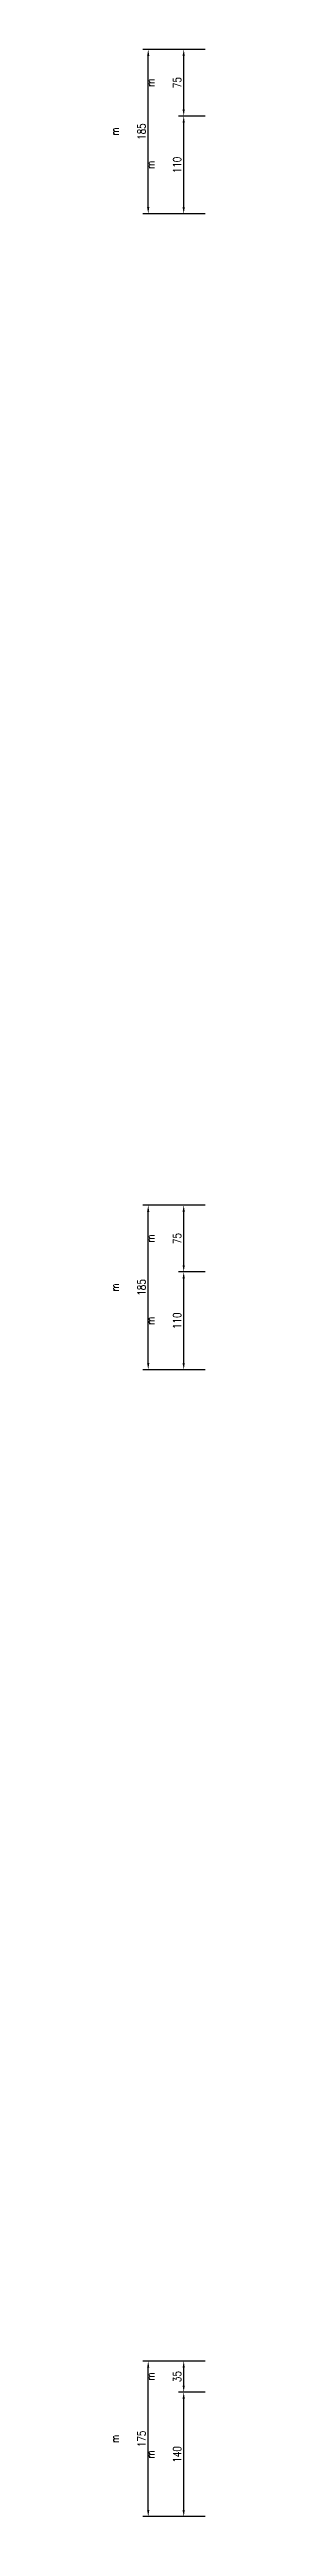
# Model space of a CAD drawing. Extents: x -4269 to 4964, y -19960 to 3841.
# Drawn here: x -389 to -275, y -3920 to -1145 of the extents above; entities that cross this region are included whole.
import ezdxf

# ---------------------------------------------------------------- set-up
doc = ezdxf.new("R2010")
doc.units = 0
doc.header["$LTSCALE"] = 3
doc.layers.add('HB_DIM', color=1, linetype='CONTINUOUS')
doc.styles.get("Standard").update_dxf_attribs({"font": 'ROMANS.shx', "width": 0.8, "bigfont": 'LCHINA.shx'})
doc.dimstyles.new('30', dxfattribs={"dimscale": 3, "dimtxt": 3, "dimasz": 2.5, "dimexe": 2, "dimexo": 2, "dimgap": 1, "dimtad": 1, "dimdsep": 46, "dimtxsty": 'Standard', "dimcen": 0, "dimclrd": 256, "dimclre": 256, "dimclrt": 2, "dimadec": 0, "dimazin": 0, "dimtfac": 1, "dimtix": 1, "dimtmove": 2, "dimatfit": 3, "dimfxl": 0, "dimtolj": 1, "dimtzin": 0, "dimarcsym": 0})

# ---------------------------------------------------------------- blocks, each defined once
blk = doc.blocks.new('*D109')
at = {"layer": 'HB_DIM', "linetype": 'Continuous', "lineweight": -2}
for p, q in [((-281.4, -1144.8), (-351.4, -1144.8)), ((-345.4, -1322.3), (-345.4, -1152.3)), ((-281.4, -1329.8), (-351.4, -1329.8))]:
    blk.add_line(p, q, dxfattribs=at)
at = {"layer": 'HB_DIM'}
for points in [[(-344.2, -1152.3), (-346.7, -1152.3), (-345.4, -1144.8)], [(-346.7, -1322.3), (-344.2, -1322.3), (-345.4, -1329.8)]]:
    blk.add_solid(points, dxfattribs=at)
at = {"layer": 'HB_DIM', "color": 2, "linetype": 'Continuous', "insert": (-367.9, -1237.3), "char_height": 9, "attachment_point": 5, "rotation": 90}
blk.add_mtext('\\A1;m^J\\P185', dxfattribs=at)
blk = doc.blocks.new('*D110')
at = {"layer": 'HB_DIM', "linetype": 'Continuous', "lineweight": -2}
for p, q in [((-281.4, -1219.8), (-311.4, -1219.8)), ((-305.4, -1322.3), (-305.4, -1227.3)), ((-281.4, -1329.8), (-311.4, -1329.8))]:
    blk.add_line(p, q, dxfattribs=at)
at = {"layer": 'HB_DIM'}
for points in [[(-304.2, -1227.3), (-306.7, -1227.3), (-305.4, -1219.8)], [(-306.7, -1322.3), (-304.2, -1322.3), (-305.4, -1329.8)]]:
    blk.add_solid(points, dxfattribs=at)
at = {"layer": 'HB_DIM', "color": 2, "linetype": 'Continuous', "insert": (-327.9, -1274.8), "char_height": 9, "attachment_point": 5, "rotation": 90}
blk.add_mtext('\\A1;m^J\\P110', dxfattribs=at)
blk = doc.blocks.new('*D111')
at = {"layer": 'HB_DIM', "linetype": 'Continuous', "lineweight": -2}
for p, q in [((-281.4, -1144.8), (-311.4, -1144.8)), ((-305.4, -1212.3), (-305.4, -1152.3)), ((-281.4, -1219.8), (-311.4, -1219.8))]:
    blk.add_line(p, q, dxfattribs=at)
at = {"layer": 'HB_DIM'}
for points in [[(-304.2, -1152.3), (-306.7, -1152.3), (-305.4, -1144.8)], [(-306.7, -1212.3), (-304.2, -1212.3), (-305.4, -1219.8)]]:
    blk.add_solid(points, dxfattribs=at)
at = {"layer": 'HB_DIM', "color": 2, "linetype": 'Continuous', "insert": (-327.9, -1182.3), "char_height": 9, "attachment_point": 5, "rotation": 90}
blk.add_mtext('\\A1;m^J\\P75', dxfattribs=at)
blk = doc.blocks.new('*D130')
at = {"layer": 'HB_DIM', "linetype": 'Continuous', "lineweight": -2}
for p, q in [((-281.4, -2444.8), (-351.4, -2444.8)), ((-345.4, -2622.3), (-345.4, -2452.3)), ((-281.4, -2629.8), (-351.4, -2629.8))]:
    blk.add_line(p, q, dxfattribs=at)
at = {"layer": 'HB_DIM'}
for points in [[(-344.2, -2452.3), (-346.7, -2452.3), (-345.4, -2444.8)], [(-346.7, -2622.3), (-344.2, -2622.3), (-345.4, -2629.8)]]:
    blk.add_solid(points, dxfattribs=at)
at = {"layer": 'HB_DIM', "color": 2, "linetype": 'Continuous', "insert": (-367.9, -2537.3), "char_height": 9, "attachment_point": 5, "rotation": 90}
blk.add_mtext('\\A1;m^J\\P185', dxfattribs=at)
blk = doc.blocks.new('*D131')
at = {"layer": 'HB_DIM', "linetype": 'Continuous', "lineweight": -2}
for p, q in [((-281.4, -2519.8), (-311.4, -2519.8)), ((-305.4, -2622.3), (-305.4, -2527.3)), ((-281.4, -2629.8), (-311.4, -2629.8))]:
    blk.add_line(p, q, dxfattribs=at)
at = {"layer": 'HB_DIM'}
for points in [[(-304.2, -2527.3), (-306.7, -2527.3), (-305.4, -2519.8)], [(-306.7, -2622.3), (-304.2, -2622.3), (-305.4, -2629.8)]]:
    blk.add_solid(points, dxfattribs=at)
at = {"layer": 'HB_DIM', "color": 2, "linetype": 'Continuous', "insert": (-327.9, -2574.8), "char_height": 9, "attachment_point": 5, "rotation": 90}
blk.add_mtext('\\A1;m^J\\P110', dxfattribs=at)
blk = doc.blocks.new('*D132')
at = {"layer": 'HB_DIM', "linetype": 'Continuous', "lineweight": -2}
for p, q in [((-281.4, -2444.8), (-311.4, -2444.8)), ((-305.4, -2512.3), (-305.4, -2452.3)), ((-281.4, -2519.8), (-311.4, -2519.8))]:
    blk.add_line(p, q, dxfattribs=at)
at = {"layer": 'HB_DIM'}
for points in [[(-304.2, -2452.3), (-306.7, -2452.3), (-305.4, -2444.8)], [(-306.7, -2512.3), (-304.2, -2512.3), (-305.4, -2519.8)]]:
    blk.add_solid(points, dxfattribs=at)
at = {"layer": 'HB_DIM', "color": 2, "linetype": 'Continuous', "insert": (-327.9, -2482.3), "char_height": 9, "attachment_point": 5, "rotation": 90}
blk.add_mtext('\\A1;m^J\\P75', dxfattribs=at)
blk = doc.blocks.new('*D163')
at = {"layer": 'HB_DIM', "linetype": 'Continuous', "lineweight": -2}
for p, q in [((-281.4, -3744.8), (-351.4, -3744.8)), ((-345.4, -3912.3), (-345.4, -3752.3)), ((-281.4, -3919.8), (-351.4, -3919.8))]:
    blk.add_line(p, q, dxfattribs=at)
at = {"layer": 'HB_DIM'}
for points in [[(-344.2, -3752.3), (-346.7, -3752.3), (-345.4, -3744.8)], [(-346.7, -3912.3), (-344.2, -3912.3), (-345.4, -3919.8)]]:
    blk.add_solid(points, dxfattribs=at)
at = {"layer": 'HB_DIM', "color": 2, "linetype": 'Continuous', "insert": (-367.9, -3832.3), "char_height": 9, "attachment_point": 5, "rotation": 90}
blk.add_mtext('\\A1;m^J\\P175', dxfattribs=at)
blk = doc.blocks.new('*D164')
at = {"layer": 'HB_DIM', "linetype": 'Continuous', "lineweight": -2}
for p, q in [((-281.4, -3779.8), (-311.4, -3779.8)), ((-305.4, -3912.3), (-305.4, -3787.3)), ((-281.4, -3919.8), (-311.4, -3919.8))]:
    blk.add_line(p, q, dxfattribs=at)
at = {"layer": 'HB_DIM'}
for points in [[(-304.2, -3787.3), (-306.7, -3787.3), (-305.4, -3779.8)], [(-306.7, -3912.3), (-304.2, -3912.3), (-305.4, -3919.8)]]:
    blk.add_solid(points, dxfattribs=at)
at = {"layer": 'HB_DIM', "color": 2, "linetype": 'Continuous', "insert": (-327.9, -3849.8), "char_height": 9, "attachment_point": 5, "rotation": 90}
blk.add_mtext('\\A1;m^J\\P140', dxfattribs=at)
blk = doc.blocks.new('*D165')
at = {"layer": 'HB_DIM', "linetype": 'Continuous', "lineweight": -2}
for p, q in [((-281.4, -3744.8), (-311.4, -3744.8)), ((-305.4, -3772.3), (-305.4, -3752.3)), ((-281.4, -3779.8), (-311.4, -3779.8))]:
    blk.add_line(p, q, dxfattribs=at)
at = {"layer": 'HB_DIM'}
for points in [[(-304.2, -3752.3), (-306.7, -3752.3), (-305.4, -3744.8)], [(-306.7, -3772.3), (-304.2, -3772.3), (-305.4, -3779.8)]]:
    blk.add_solid(points, dxfattribs=at)
at = {"layer": 'HB_DIM', "color": 2, "linetype": 'Continuous', "insert": (-327.9, -3762.3), "char_height": 9, "attachment_point": 5, "rotation": 90}
blk.add_mtext('\\A1;m^J\\P35', dxfattribs=at)

msp = doc.modelspace()

# ---------------------------------------------------------------- dimensions: what is measured, and where the dimension line sits
at = {"layer": 'HB_DIM', "linetype": 'Continuous'}
for base, p1, p2, picture, middle in [((-345.427, -1144.802), (-275.427, -1329.802), (-275.427, -1144.802), '*D109', (-367.927, -1237.302)), ((-305.427, -1144.802), (-275.427, -1219.802), (-275.427, -1144.802), '*D111', (-327.927, -1182.302)), ((-305.427, -1219.802), (-275.427, -1329.802), (-275.427, -1219.802), '*D110', (-327.927, -1274.802)), ((-345.427, -2444.802), (-275.427, -2629.802), (-275.427, -2444.802), '*D130', (-367.927, -2537.302)), ((-305.427, -2444.802), (-275.427, -2519.802), (-275.427, -2444.802), '*D132', (-327.927, -2482.302)), ((-305.427, -2519.802), (-275.427, -2629.802), (-275.427, -2519.802), '*D131', (-327.927, -2574.802)), ((-345.427, -3744.802), (-275.427, -3919.802), (-275.427, -3744.802), '*D163', (-367.927, -3832.302)), ((-305.427, -3744.802), (-275.427, -3779.802), (-275.427, -3744.802), '*D165', (-327.927, -3762.302)), ((-305.427, -3779.802), (-275.427, -3919.802), (-275.427, -3779.802), '*D164', (-327.927, -3849.802))]:
    dim = msp.add_linear_dim(base=base, p1=p1, p2=p2, angle=90, dimstyle='30', override={"dimtad": 4, "dimpost": 'm^J\\P<>'}, dxfattribs=at)
    dim.commit()
    dim.dimension.update_dxf_attribs({"geometry": picture, "text_midpoint": middle})

doc.saveas('drawing.dxf')
